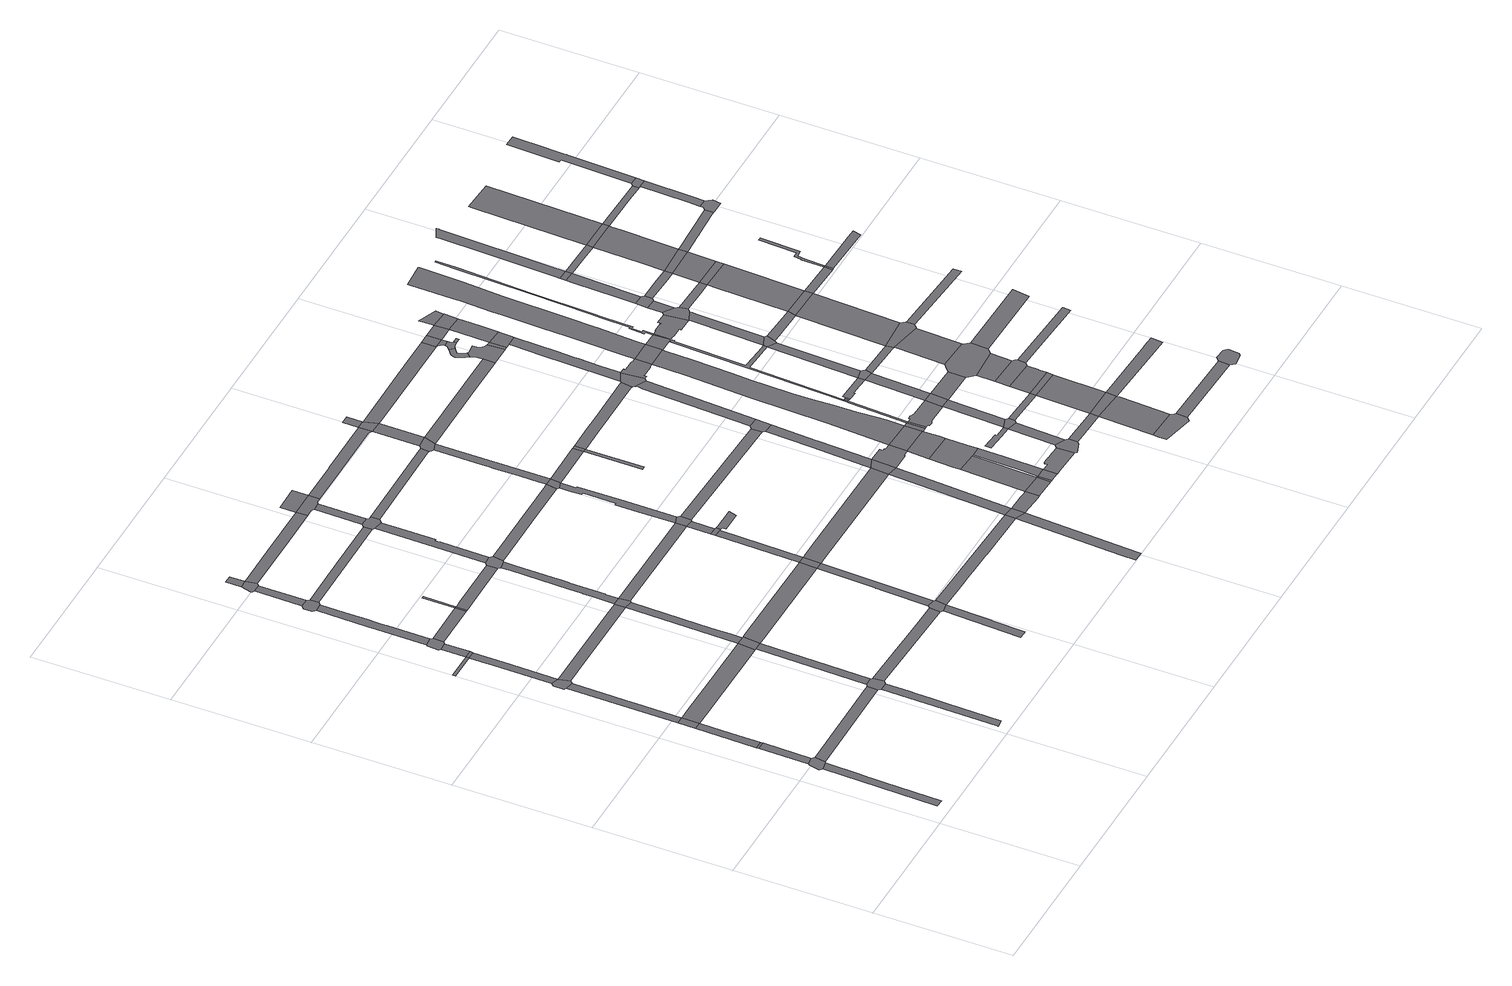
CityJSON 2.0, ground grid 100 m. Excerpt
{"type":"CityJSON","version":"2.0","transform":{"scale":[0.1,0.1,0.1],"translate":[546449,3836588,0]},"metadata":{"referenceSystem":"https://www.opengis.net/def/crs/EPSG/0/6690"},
"CityObjects":{
"road1":{"type":"Road","attributes":{"RoadStructureAttribute.sectionType":"1"},"geometry":[{"type":"MultiSurface","lod":"1","boundaries":[[[0,1,2,3,4,5,6,7,8,9]]]}]},
"road2":{"type":"Road","geometry":[{"type":"MultiSurface","lod":"1","boundaries":[[[10,11,12,13,14,15,16,7,6,17,18]]]}]},
"road3":{"type":"Road","attributes":{"RoadStructureAttribute.sectionType":"1"},"geometry":[{"type":"MultiSurface","lod":"1","boundaries":[[[19,13,12,20]]]}]},
"road4":{"type":"Road","geometry":[{"type":"MultiSurface","lod":"1","boundaries":[[[21,19,20,22]]]}]},
"road5":{"type":"Road","attributes":{"RoadStructureAttribute.sectionType":"1"},"geometry":[{"type":"MultiSurface","lod":"1","boundaries":[[[23,24,21,22,25,26]]]}]},
"road6":{"type":"Road","geometry":[{"type":"MultiSurface","lod":"1","boundaries":[[[27,28,23,26]]]}]},
"road7":{"type":"Road","attributes":{"RoadStructureAttribute.sectionType":"1"},"geometry":[{"type":"MultiSurface","lod":"1","boundaries":[[[29,28,27,30,31,32]]]}]},
"road8":{"type":"Road","attributes":{"RoadStructureAttribute.sectionType":"1"},"geometry":[{"type":"MultiSurface","lod":"1","boundaries":[[[18,17,33,34]]]}]},
"road9":{"type":"Road","geometry":[{"type":"MultiSurface","lod":"1","boundaries":[[[35,36,37,38,39,40,41,29,32,42,43,44]]]}]},
"road10":{"type":"Road","geometry":[{"type":"MultiSurface","lod":"1","boundaries":[[[45,46,47,48,49]]]}]},
"road11":{"type":"Road","attributes":{"RoadStructureAttribute.sectionType":"1"},"geometry":[{"type":"MultiSurface","lod":"1","boundaries":[[[48,50,51,52,53,35,44,54,55,56]]]}]},
"road12":{"type":"Road","attributes":{"RoadStructureAttribute.sectionType":"1"},"geometry":[{"type":"MultiSurface","lod":"1","boundaries":[[[57,58,59,60,61,27,26,62,63,64]]]}]},
"road13":{"type":"Road","attributes":{"RoadStructureAttribute.sectionType":"1"},"geometry":[{"type":"MultiSurface","lod":"1","boundaries":[[[65,66,67,68,69,70,71,72,73,74,75]]]}]},
"road14":{"type":"Road","geometry":[{"type":"MultiSurface","lod":"1","boundaries":[[[48,56,76,49]]]}]},
"road15":{"type":"Road","attributes":{"RoadStructureAttribute.sectionType":"1"},"geometry":[{"type":"MultiSurface","lod":"1","boundaries":[[[77,78,79,80,81,49,76]]]}]},
"road16":{"type":"Road","geometry":[{"type":"MultiSurface","lod":"1","boundaries":[[[82,83,84,85,86,79,78,87,88]]]}]},
"road17":{"type":"Road","geometry":[{"type":"MultiSurface","lod":"1","boundaries":[[[89,90,91,34,33,72,71,92,93,94,95,96]]]}]},
"road18":{"type":"Road","attributes":{"RoadStructureAttribute.sectionType":"1"},"geometry":[{"type":"MultiSurface","lod":"1","boundaries":[[[97,98,99,100,101,102,103,104,105,106,107,83,82]]]}]},
"road19":{"type":"Road","attributes":{"RoadStructureAttribute.sectionType":"1"},"geometry":[{"type":"MultiSurface","lod":"1","boundaries":[[[108,44,43,109,110,111]]]}]},
"road20":{"type":"Road","attributes":{"RoadStructureAttribute.sectionType":"1"},"geometry":[{"type":"MultiSurface","lod":"1","boundaries":[[[112,89,96,113]]]}]},
"road21":{"type":"Road","attributes":{"RoadStructureAttribute.sectionType":"1"},"geometry":[{"type":"MultiSurface","lod":"1","boundaries":[[[88,87,114,115]]]}]},
"road22":{"type":"Road","geometry":[{"type":"MultiSurface","lod":"1","boundaries":[[[116,117,118,119,120,121,122,105,104,123,124,125]]]}]},
"road23":{"type":"Road","geometry":[{"type":"MultiSurface","lod":"1","boundaries":[[[64,63,112,113,126,127]]]}]},
"road24":{"type":"Road","attributes":{"RoadStructureAttribute.sectionType":"1"},"geometry":[{"type":"MultiSurface","lod":"1","boundaries":[[[128,116,125,129]]]}]},
"road25":{"type":"Road","geometry":[{"type":"MultiSurface","lod":"1","boundaries":[[[115,114,130,131]]]}]},
"road26":{"type":"Road","geometry":[{"type":"MultiSurface","lod":"1","boundaries":[[[132,133,134,135,128,129,136,137]]]}]},
"road27":{"type":"Road","geometry":[{"type":"MultiSurface","lod":"1","boundaries":[[[138,139,140,115,131]]]}]},
"road28":{"type":"Road","attributes":{"RoadStructureAttribute.sectionType":"1"},"geometry":[{"type":"MultiSurface","lod":"1","boundaries":[[[141,133,132,142]]]}]},
"road29":{"type":"Road","attributes":{"RoadStructureAttribute.sectionType":"1"},"geometry":[{"type":"MultiSurface","lod":"1","boundaries":[[[143,144,145,146,147,93,92,148,149]]]}]},
"road30":{"type":"Road","attributes":{"RoadStructureAttribute.sectionType":"1"},"geometry":[{"type":"MultiSurface","lod":"1","boundaries":[[[110,64,127,150,151,152,153,154]]]}]},
"road31":{"type":"Road","geometry":[{"type":"MultiSurface","lod":"1","boundaries":[[[155,111,110,154,156,157,158]]]}]},
"road32":{"type":"Road","attributes":{"RoadStructureAttribute.sectionType":"1"},"geometry":[{"type":"MultiSurface","lod":"1","boundaries":[[[159,160,131,130,161,162,163]]]}]},
"road33":{"type":"Road","attributes":{"RoadStructureAttribute.sectionType":"1"},"geometry":[{"type":"MultiSurface","lod":"1","boundaries":[[[164,165,166,124,123,167,168,169]]]}]},
"road34":{"type":"Road","attributes":{"RoadStructureAttribute.sectionType":"1"},"geometry":[{"type":"MultiSurface","lod":"1","boundaries":[[[170,171,172,173,174,175,176,177,178,179,180,181,182,183,184,158,157]]]}]},
"road35":{"type":"Road","attributes":{"RoadStructureAttribute.sectionType":"1"},"geometry":[{"type":"MultiSurface","lod":"1","boundaries":[[[185,126,113,186,187,188,189]]]}]},
"road36":{"type":"Road","attributes":{"RoadStructureAttribute.sectionType":"1"},"geometry":[{"type":"MultiSurface","lod":"1","boundaries":[[[190,191,192,193,194,195,196]]]}]},
"road37":{"type":"Road","attributes":{"RoadStructureAttribute.sectionType":"1"},"geometry":[{"type":"MultiSurface","lod":"1","boundaries":[[[197,132,137,198,199,200]]]}]},
"road38":{"type":"Road","geometry":[{"type":"MultiSurface","lod":"1","boundaries":[[[201,202,149,148,194,193,203,204]]]}]},
"road39":{"type":"Road","geometry":[{"type":"MultiSurface","lod":"1","boundaries":[[[205,206,207,208,163,162,178,177,209,210]]]}]},
"road40":{"type":"Road","attributes":{"RoadStructureAttribute.sectionType":"1"},"geometry":[{"type":"MultiSurface","lod":"1","boundaries":[[[211,212,213,208,207,214,215,216,217,218,219,220]]]}]},
"road41":{"type":"Road","attributes":{"RoadStructureAttribute.sectionType":"1"},"geometry":[{"type":"MultiSurface","lod":"1","boundaries":[[[188,221,222,223,224,225,226,201,204,227,228]]]}]},
"road42":{"type":"Road","attributes":{"RoadStructureAttribute.sectionType":"1"},"geometry":[{"type":"MultiSurface","lod":"1","boundaries":[[[157,156,229,230]]]}]},
"road43":{"type":"Road","geometry":[{"type":"MultiSurface","lod":"1","boundaries":[[[231,169,168,211,220,232,233,234,235,236,237]]]}]},
"road44":{"type":"Road","geometry":[{"type":"MultiSurface","lod":"1","boundaries":[[[189,188,228,238]]]}]},
"road45":{"type":"Road","attributes":{"RoadStructureAttribute.sectionType":"1"},"geometry":[{"type":"MultiSurface","lod":"1","boundaries":[[[239,240,231,237]]]}]},
"road46":{"type":"Road","geometry":[{"type":"MultiSurface","lod":"1","boundaries":[[[200,199,241,242,240,239,243,244,245,246,247]]]}]},
"road47":{"type":"Road","attributes":{"RoadStructureAttribute.sectionType":"1"},"geometry":[{"type":"MultiSurface","lod":"1","boundaries":[[[248,249,200,247]]]}]},
"road48":{"type":"Road","attributes":{"RoadStructureAttribute.sectionType":"1"},"geometry":[{"type":"MultiSurface","lod":"1","boundaries":[[[250,189,238,251]]]}]},
"road49":{"type":"Road","attributes":{"RoadStructureAttribute.sectionType":"1"},"geometry":[{"type":"MultiSurface","lod":"1","boundaries":[[[252,253,254,255,210,209,256,257,258]]]}]},
"road50":{"type":"Road","attributes":{"RoadStructureAttribute.sectionType":"1"},"geometry":[{"type":"MultiSurface","lod":"1","boundaries":[[[203,193,259,260,261,262,263,264,265,266,267]]]}]},
"road51":{"type":"Road","geometry":[{"type":"MultiSurface","lod":"1","boundaries":[[[268,250,251,269,270,271]]]}]},
"road52":{"type":"Road","attributes":{"RoadStructureAttribute.sectionType":"1"},"geometry":[{"type":"MultiSurface","lod":"1","boundaries":[[[229,268,271,272]]]}]},
"road53":{"type":"Road","geometry":[{"type":"MultiSurface","lod":"1","boundaries":[[[273,274,230,229,272,275,276]]]}]},
"road54":{"type":"Road","geometry":[{"type":"MultiSurface","lod":"1","boundaries":[[[277,278,279,280,281,270,269]]]}]},
"road55":{"type":"Road","attributes":{"RoadStructureAttribute.sectionType":"1"},"geometry":[{"type":"MultiSurface","lod":"1","boundaries":[[[282,235,234,283,284,285]]]}]},
"road56":{"type":"Road","attributes":{"RoadStructureAttribute.sectionType":"1"},"geometry":[{"type":"MultiSurface","lod":"1","boundaries":[[[286,287,288,289,290,291,292,293,294,295,296,297,230,274]]]}]},
"road57":{"type":"Road","attributes":{"RoadStructureAttribute.sectionType":"1"},"geometry":[{"type":"MultiSurface","lod":"1","boundaries":[[[298,299,300,301,302,238,228,303,304,305]]]}]},
"road58":{"type":"Road","attributes":{"RoadStructureAttribute.sectionType":"1"},"geometry":[{"type":"MultiSurface","lod":"1","boundaries":[[[306,307,308,247,246,309,310,311,312,313,314]]]}]},
"road59":{"type":"Road","attributes":{"RoadStructureAttribute.sectionType":"1"},"geometry":[{"type":"MultiSurface","lod":"1","boundaries":[[[266,315,316,317,318,319]]]}]},
"road60":{"type":"Road","geometry":[{"type":"MultiSurface","lod":"1","boundaries":[[[320,258,257,291,290]]]}]},
"road61":{"type":"Road","attributes":{"RoadStructureAttribute.sectionType":"1"},"geometry":[{"type":"MultiSurface","lod":"1","boundaries":[[[321,322,323,324,325,326,327,328,329,330,331,332,258,320]]]}]},
"road62":{"type":"Road","geometry":[{"type":"MultiSurface","lod":"1","boundaries":[[[267,266,319,333]]]}]},
"road63":{"type":"Road"},
"road64":{"type":"Road","attributes":{"RoadStructureAttribute.sectionType":"1"},"geometry":[{"type":"MultiSurface","lod":"1","boundaries":[[[334,320,290,335,336,337]]]}]},
"road65":{"type":"Road","attributes":{"RoadStructureAttribute.sectionType":"1"},"geometry":[{"type":"MultiSurface","lod":"1","boundaries":[[[276,275,338,339,340]]]}]},
"road66":{"type":"Road","geometry":[{"type":"MultiSurface","lod":"1","boundaries":[[[341,342,343,285,284,344,345,346,347,348,325,324]]]}]},
"road67":{"type":"Road","attributes":{"RoadStructureAttribute.sectionType":"7"},"geometry":[{"type":"MultiSurface","lod":"1","boundaries":[[[349,350,351,333,319,352,353,354,355,356,357]]]}]},
"road68":{"type":"Road","attributes":{"RoadStructureAttribute.sectionType":"1"},"geometry":[{"type":"MultiSurface","lod":"1","boundaries":[[[336,358,359,360,361,362]]]}]},
"road69":{"type":"Road","attributes":{"RoadStructureAttribute.sectionType":"1"},"geometry":[{"type":"MultiSurface","lod":"1","boundaries":[[[304,363,267,333,364,365,366]]]}]},
"road70":{"type":"Road","attributes":{"RoadStructureAttribute.sectionType":"1"},"geometry":[{"type":"MultiSurface","lod":"1","boundaries":[[[313,342,341,367]]]}]},
"road71":{"type":"Road","geometry":[{"type":"MultiSurface","lod":"1","boundaries":[[[337,336,362,368]]]}]},
"road72":{"type":"Road","geometry":[{"type":"MultiSurface","lod":"1","boundaries":[[[369,314,313,367]]]}]},
"road73":{"type":"Road","attributes":{"RoadStructureAttribute.sectionType":"1"},"geometry":[{"type":"MultiSurface","lod":"1","boundaries":[[[370,314,369,371]]]}]},
"road74":{"type":"Road","geometry":[{"type":"MultiSurface","lod":"1","boundaries":[[[357,356,372,373]]]}]},
"road75":{"type":"Road","geometry":[{"type":"MultiSurface","lod":"1","boundaries":[[[374,305,304,366]]]}]},
"road76":{"type":"Road","attributes":{"RoadStructureAttribute.sectionType":"7"},"geometry":[{"type":"MultiSurface","lod":"1","boundaries":[[[375,376,377,373,372,378,379,380,381,382]]]}]},
"road77":{"type":"Road","attributes":{"function":"1","RoadStructureAttribute.sectionType":"7"},"geometry":[{"type":"MultiSurface","lod":"1","boundaries":[[[383,384,357,373,385,386,387,388]]]}]},
"road78":{"type":"Road","geometry":[{"type":"MultiSurface","lod":"1","boundaries":[[[382,381,389,390]]]}]},
"road79":{"type":"Road","attributes":{"RoadStructureAttribute.sectionType":"1"},"geometry":[{"type":"MultiSurface","lod":"1","boundaries":[[[391,392,393,394,395,396,397,398,399,374,366,400,401,402,403,404,405,406,407]]]}]},
"road80":{"type":"Road","attributes":{"RoadStructureAttribute.sectionType":"1"},"geometry":[{"type":"MultiSurface","lod":"1","boundaries":[[[408,409,410,411,412,413,305,374,414,415,416,417]]]}]},
"road81":{"type":"Road","attributes":{"RoadStructureAttribute.sectionType":"7"},"geometry":[{"type":"MultiSurface","lod":"1","boundaries":[[[418,419,382,390,420,421,422]]]}]},
"road82":{"type":"Road","geometry":[{"type":"MultiSurface","lod":"1","boundaries":[[[423,424,383,388,425,418,422,426,427]]]}]},
"road83":{"type":"Road","attributes":{"RoadStructureAttribute.sectionType":"7"},"geometry":[{"type":"MultiSurface","lod":"1","boundaries":[[[428,429,430,431,432,433,434,435,436,437,438,439,440,441,442,443,444,445,446,447,448,449,450,451,452,453,454,455,456,457,458,459,390,389]]]}]},
"road84":{"type":"Road","attributes":{"RoadStructureAttribute.sectionType":"1"},"geometry":[{"type":"MultiSurface","lod":"1","boundaries":[[[460,461,462,368,362,463,464,465]]]}]},
"road85":{"type":"Road","attributes":{"RoadStructureAttribute.sectionType":"1"},"geometry":[{"type":"MultiSurface","lod":"1","boundaries":[[[341,324,466,467,468]]]}]},
"road86":{"type":"Road","attributes":{"function":"1","RoadStructureAttribute.sectionType":"7"},"geometry":[{"type":"MultiSurface","lod":"1","boundaries":[[[406,469,423,427,470,471,472]]]}]},
"road87":{"type":"Road","geometry":[{"type":"MultiSurface","lod":"1","boundaries":[[[473,474,475,340,339,476,477,408,417,478]]]}]},
"road88":{"type":"Road","geometry":[{"type":"MultiSurface","lod":"1","boundaries":[[[407,406,472,479]]]}]},
"road89":{"type":"Road","attributes":{"RoadStructureAttribute.sectionType":"1"},"geometry":[{"type":"MultiSurface","lod":"1","boundaries":[[[480,481,482,483,369,367,484,485]]]}]},
"road90":{"type":"Road","geometry":[{"type":"MultiSurface","lod":"1","boundaries":[[[486,487,488,434,433,489,490,491,492,493,494,495,496,497]]]}]},
"road91":{"type":"Road","geometry":[{"type":"MultiSurface","lod":"1","boundaries":[[[498,499,500,501,502,503,504,505,506]]]}]},
"road92":{"type":"Road","attributes":{"RoadStructureAttribute.sectionType":"7"},"geometry":[{"type":"MultiSurface","lod":"1","boundaries":[[[507,479,472,508,509,510]]]}]},
"road93":{"type":"Road","geometry":[{"type":"MultiSurface","lod":"1","boundaries":[[[510,509,511,512]]]}]},
"road94":{"type":"Road","attributes":{"RoadStructureAttribute.sectionType":"1"},"geometry":[{"type":"MultiSurface","lod":"1","boundaries":[[[513,514,515,516,473,478,517,518,519]]]}]},
"road95":{"type":"Road","attributes":{"RoadStructureAttribute.sectionType":"1"},"geometry":[{"type":"MultiSurface","lod":"1","boundaries":[[[505,486,497,520]]]}]},
"road96":{"type":"Road","attributes":{"RoadStructureAttribute.sectionType":"1"},"geometry":[{"type":"MultiSurface","lod":"1","boundaries":[[[521,522,510,512,523]]]}]},
"road97":{"type":"Road","geometry":[{"type":"MultiSurface","lod":"1","boundaries":[[[524,506,505,520,525,526]]]}]},
"road98":{"type":"Road","attributes":{"RoadStructureAttribute.sectionType":"1"},"geometry":[{"type":"MultiSurface","lod":"1","boundaries":[[[527,528,529,530,531,532,533,512,511,534,535,536,537,538,539,540,541,542,543]]]}]},
"road99":{"type":"Road","attributes":{"function":"1","RoadStructureAttribute.sectionType":"7"},"geometry":[{"type":"MultiSurface","lod":"1","boundaries":[[[544,545,546,547,548,407,479,549,550,551,552,553,554,555,556,557,558,559,560,561,562]]]}]},
"road100":{"type":"Road","attributes":{"RoadStructureAttribute.sectionType":"1"},"geometry":[{"type":"MultiSurface","lod":"1","boundaries":[[[494,493,563,564]]]}]},
"road101":{"type":"Road","geometry":[{"type":"MultiSurface","lod":"1","boundaries":[[[565,566,465,464,567,513,519,568]]]}]},
"road102":{"type":"Road","geometry":[{"type":"MultiSurface","lod":"1","boundaries":[[[569,521,523,570]]]}]},
"road103":{"type":"Road","attributes":{"RoadStructureAttribute.sectionType":"1"},"geometry":[{"type":"MultiSurface","lod":"1","boundaries":[[[571,572,506,524,573]]]}]},
"road104":{"type":"Road","geometry":[{"type":"MultiSurface","lod":"1","boundaries":[[[574,575,570,523]]]}]},
"road105":{"type":"Road","geometry":[{"type":"MultiSurface","lod":"1","boundaries":[[[576,565,577]]]}]},
"road106":{"type":"Road","geometry":[{"type":"MultiSurface","lod":"1","boundaries":[[[578,579,580,581,582,583,584,585,586]]]}]},
"road107":{"type":"Road","attributes":{"RoadStructureAttribute.sectionType":"1"},"geometry":[{"type":"MultiSurface","lod":"1","boundaries":[[[587,588,589,590,591,592,593,594,595,596,597,598,599,600,601,602,603,604,605,606]]]}]},
"road108":{"type":"Road","geometry":[{"type":"MultiSurface","lod":"1","boundaries":[[[607,543,542,571,573,608,609]]]}]},
"road109":{"type":"Road","attributes":{"RoadStructureAttribute.sectionType":"1"},"geometry":[{"type":"MultiSurface","lod":"1","boundaries":[[[526,525,610,611]]]}]},
"road110":{"type":"Road","attributes":{"RoadStructureAttribute.sectionType":"1"},"geometry":[{"type":"MultiSurface","lod":"1","boundaries":[[[612,613,614,615,616,617,618,619,620,621,622,577,565,568,623,624,625,626,627,628,629,630,631,632,544,633,634]]]}]},
"road111":{"type":"Road","geometry":[{"type":"MultiSurface","lod":"1","boundaries":[[[635,636,637,638,639,640,641,597,596,642,643,468,467,644,645]]]}]},
"road112":{"type":"Road","geometry":[{"type":"MultiSurface","lod":"1","boundaries":[[[646,647,648,649,650,651,652,653,654,655,656]]]}]},
"road113":{"type":"Road","attributes":{"RoadStructureAttribute.sectionType":"1"},"geometry":[{"type":"MultiSurface","lod":"1","boundaries":[[[563,657,578,586,658,659]]]}]},
"road114":{"type":"Road","attributes":{"RoadStructureAttribute.sectionType":"1"},"geometry":[{"type":"MultiSurface","lod":"1","boundaries":[[[660,661,662,663,664,665,666,566,565,576,667,668,669,670,671,672,673]]]}]},
"road115":{"type":"Road","geometry":[{"type":"MultiSurface","lod":"1","boundaries":[[[674,675,676,587,606,677,678,679,680,681,682,683,684,685]]]}]},
"road116":{"type":"Road","attributes":{"RoadStructureAttribute.sectionType":"1"},"geometry":[{"type":"MultiSurface","lod":"1","boundaries":[[[484,686,687,688,689,674,685,690]]]}]},
"road117":{"type":"Road","geometry":[{"type":"MultiSurface","lod":"1","boundaries":[[[485,484,690,691]]]}]},
"road118":{"type":"Road","attributes":{"RoadStructureAttribute.sectionType":"1"},"geometry":[{"type":"MultiSurface","lod":"1","boundaries":[[[655,692,693,694,695,607,609,696,697]]]}]},
"road119":{"type":"Road","attributes":{"RoadStructureAttribute.sectionType":"1"},"geometry":[{"type":"MultiSurface","lod":"1","boundaries":[[[645,644,698,699]]]}]},
"road120":{"type":"Road","geometry":[{"type":"MultiSurface","lod":"1","boundaries":[[[564,563,659,700]]]}]},
"road121":{"type":"Road","geometry":[{"type":"MultiSurface","lod":"1","boundaries":[[[701,702,681,680]]]}]},
"road122":{"type":"Road","attributes":{"RoadStructureAttribute.sectionType":"1"},"geometry":[{"type":"MultiSurface","lod":"1","boundaries":[[[609,608,703,704]]]}]},
"road123":{"type":"Road","geometry":[{"type":"MultiSurface","lod":"1","boundaries":[[[633,544,562,705]]]}]},
"road124":{"type":"Road","geometry":[{"type":"MultiSurface","lod":"1","boundaries":[[[699,698,660,673,706,707,708]]]}]},
"road125":{"type":"Road","geometry":[{"type":"MultiSurface","lod":"1","boundaries":[[[709,656,655,697,710]]]}]},
"road126":{"type":"Road","attributes":{"RoadStructureAttribute.sectionType":"1"},"geometry":[{"type":"MultiSurface","lod":"1","boundaries":[[[691,690,711,712]]]}]},
"road127":{"type":"Road","attributes":{"RoadStructureAttribute.sectionType":"1"},"geometry":[{"type":"MultiSurface","lod":"1","boundaries":[[[610,564,700,713]]]}]},
"road128":{"type":"Road","attributes":{"RoadStructureAttribute.sectionType":"1"},"geometry":[{"type":"MultiSurface","lod":"1","boundaries":[[[714,715,716,717,718,719,720,721,722,723,569,570,724,725,726,727,728]]]}]},
"road129":{"type":"Road","attributes":{"RoadStructureAttribute.sectionType":"1"},"geometry":[{"type":"MultiSurface","lod":"1","boundaries":[[[711,699,708,729,730,731]]]}]},
"road130":{"type":"Road","geometry":[{"type":"MultiSurface","lod":"1","boundaries":[[[611,610,713,732]]]}]},
"road131":{"type":"Road","attributes":{"RoadStructureAttribute.sectionType":"1"},"geometry":[{"type":"MultiSurface","lod":"1","boundaries":[[[727,656,709,733]]]}]},
"road132":{"type":"Road","attributes":{"RoadStructureAttribute.sectionType":"1"},"geometry":[{"type":"MultiSurface","lod":"1","boundaries":[[[734,735,611,732,736,737,738]]]}]},
"road133":{"type":"Road","geometry":[{"type":"MultiSurface","lod":"1","boundaries":[[[712,711,731,739]]]}]},
"road134":{"type":"Road","attributes":{"RoadStructureAttribute.sectionType":"7"},"geometry":[{"type":"MultiSurface","lod":"1","boundaries":[[[705,562,740,741]]]}]},
"road135":{"type":"Road","attributes":{"RoadStructureAttribute.sectionType":"1"},"geometry":[{"type":"MultiSurface","lod":"1","boundaries":[[[742,743,744,712,739,745,746]]]}]},
"road136":{"type":"Road","geometry":[{"type":"MultiSurface","lod":"1","boundaries":[[[747,734,738,748,749,750,751,752,753]]]}]},
"road137":{"type":"Road","attributes":{"RoadStructureAttribute.sectionType":"1"},"geometry":[{"type":"MultiSurface","lod":"1","boundaries":[[[754,710,697,755,756,757,758]]]}]},
"road138":{"type":"Road","geometry":[{"type":"MultiSurface","lod":"1","boundaries":[[[759,741,740]]]}]},
"road139":{"type":"Road","attributes":{"RoadStructureAttribute.sectionType":"1"},"geometry":[{"type":"MultiSurface","lod":"1","boundaries":[[[584,583,760,761]]]}]},
"road140":{"type":"Road","attributes":{"RoadStructureAttribute.sectionType":"1"},"geometry":[{"type":"MultiSurface","lod":"1","boundaries":[[[762,763,747,753]]]}]},
"road141":{"type":"Road","geometry":[{"type":"MultiSurface","lod":"1","boundaries":[[[764,765,766,728,727,733,767,768]]]}]},
"road142":{"type":"Road","geometry":[{"type":"MultiSurface","lod":"1","boundaries":[[[769,770,771,772,704,703,773,774,763,762,775,776,777,778,779,780,781,782]]]}]},
"road143":{"type":"Road","attributes":{"function":"1","RoadStructureAttribute.sectionType":"7"},"geometry":[{"type":"MultiSurface","lod":"1","boundaries":[[[783,784,785,786,787,788,789,790,791,792,793,794,795,796,797,798,799,800,801,802,803,633,705]]]}]},
"road144":{"type":"Road","geometry":[{"type":"MultiSurface","lod":"1","boundaries":[[[804,805,806,807,808,809,810,811,759,740,812,813,814,815,816,817,818,819,820,821,822,823]]]}]},
"road145":{"type":"Road","attributes":{"RoadStructureAttribute.sectionType":"1"},"geometry":[{"type":"MultiSurface","lod":"1","boundaries":[[[824,825,826,822,827,828,728,766]]]}]},
"road146":{"type":"Road","attributes":{"RoadStructureAttribute.sectionType":"1"},"geometry":[{"type":"MultiSurface","lod":"1","boundaries":[[[829,830,700,659,831,832]]]}]},
"road147":{"type":"Road","attributes":{"RoadStructureAttribute.sectionType":"1"},"geometry":[{"type":"MultiSurface","lod":"1","boundaries":[[[757,833,769,782,834]]]}]},
"road148":{"type":"Road"},
"road149":{"type":"Road","attributes":{"RoadStructureAttribute.sectionType":"1"},"geometry":[{"type":"MultiSurface","lod":"1","boundaries":[[[835,836,768,767,837,838,839,840]]]}]},
"road150":{"type":"Road","geometry":[{"type":"MultiSurface","lod":"1","boundaries":[[[841,842,758,757,834,843,844,845,846,847,848]]]}]},
"road151":{"type":"Road","geometry":[{"type":"MultiSurface","lod":"1","boundaries":[[[849,850,823,822,826,851,852,853,854,855]]]}]},
"road152":{"type":"Road","geometry":[{"type":"MultiSurface","lod":"1","boundaries":[[[856,857,858,859,860,861,862,863,864,865,866,867,868,869,870,871,872,873,741,759]]]}]},
"road153":{"type":"Road","attributes":{"RoadStructureAttribute.sectionType":"1"},"geometry":[{"type":"MultiSurface","lod":"1","boundaries":[[[874,849,855,875,876]]]}]},
"road154":{"type":"Road","geometry":[{"type":"MultiSurface","lod":"1","boundaries":[[[877,874,876,878,879,880,881,882,883,884]]]}]},
"road155":{"type":"Road","geometry":[{"type":"MultiSurface","lod":"1","boundaries":[[[885,761,760,886,887,888,889,890,891,892]]]}]},
"road156":{"type":"Road","attributes":{"RoadStructureAttribute.sectionType":"1"},"geometry":[{"type":"MultiSurface","lod":"1","boundaries":[[[839,893,894,758,842,895,896]]]}]},
"road157":{"type":"Road","attributes":{"RoadStructureAttribute.sectionType":"1"},"geometry":[{"type":"MultiSurface","lod":"1","boundaries":[[[751,750,897,898,899,900]]]}]},
"road158":{"type":"Road","attributes":{"RoadStructureAttribute.sectionType":"1"},"geometry":[{"type":"MultiSurface","lod":"1","boundaries":[[[901,902,903,904,877,884,905,906,907]]]}]},
"road159":{"type":"Road","attributes":{"RoadStructureAttribute.sectionType":"1"},"geometry":[{"type":"MultiSurface","lod":"1","boundaries":[[[908,853,852,909,910,911]]]}]},
"road160":{"type":"Road","geometry":[{"type":"MultiSurface","lod":"1","boundaries":[[[840,839,896,912]]]}]},
"road161":{"type":"Road","attributes":{"RoadStructureAttribute.sectionType":"1"},"geometry":[{"type":"MultiSurface","lod":"1","boundaries":[[[913,914,778,777,915,916]]]}]},
"road162":{"type":"Road","geometry":[{"type":"MultiSurface","lod":"1","boundaries":[[[917,901,907,918]]]}]},
"road163":{"type":"Road","attributes":{"RoadStructureAttribute.sectionType":"1"},"geometry":[{"type":"MultiSurface","lod":"1","boundaries":[[[919,881,880,920,921,922]]]}]},
"road164":{"type":"Road","attributes":{"RoadStructureAttribute.sectionType":"1"},"geometry":[{"type":"MultiSurface","lod":"1","boundaries":[[[910,923,924,840,912,925,926]]]}]},
"road165":{"type":"Road","attributes":{"RoadStructureAttribute.sectionType":"1"},"geometry":[{"type":"MultiSurface","lod":"1","boundaries":[[[927,848,847,928,929]]]}]},
"road166":{"type":"Road","attributes":{"RoadStructureAttribute.sectionType":"1"},"geometry":[{"type":"MultiSurface","lod":"1","boundaries":[[[930,931,932,933,934,935,936,937,938,939,940,941,942,917,918]]]}]},
"road167":{"type":"Road","geometry":[{"type":"MultiSurface","lod":"1","boundaries":[[[911,910,926,943]]]}]},
"road168":{"type":"Road","attributes":{"RoadStructureAttribute.sectionType":"1"},"geometry":[{"type":"MultiSurface","lod":"1","boundaries":[[[944,918,907,945,946,947]]]}]},
"road169":{"type":"Road","attributes":{"RoadStructureAttribute.sectionType":"1"},"geometry":[{"type":"MultiSurface","lod":"1","boundaries":[[[948,912,896,949,950]]]}]},
"road170":{"type":"Road","attributes":{"RoadStructureAttribute.sectionType":"1"},"geometry":[{"type":"MultiSurface","lod":"1","boundaries":[[[951,921,911,943]]]}]},
"road171":{"type":"Road","geometry":[{"type":"MultiSurface","lod":"1","boundaries":[[[952,922,921,951,953]]]}]},
"road172":{"type":"Road","geometry":[{"type":"MultiSurface","lod":"1","boundaries":[[[950,949,954,955]]]}]},
"road173":{"type":"Road","attributes":{"RoadStructureAttribute.sectionType":"1"},"geometry":[{"type":"MultiSurface","lod":"1","boundaries":[[[946,956,957,922,952,958,959,960,961,962]]]}]},
"road174":{"type":"Road","geometry":[{"type":"MultiSurface","lod":"1","boundaries":[[[947,946,962,963]]]}]},
"road175":{"type":"Road","attributes":{"RoadStructureAttribute.sectionType":"1"},"geometry":[{"type":"MultiSurface","lod":"1","boundaries":[[[964,965,966,967,968,969,970,971,972,973,950,955]]]}]},
"road176":{"type":"Road","attributes":{"RoadStructureAttribute.sectionType":"1"},"geometry":[{"type":"MultiSurface","lod":"1","boundaries":[[[974,975,976,955,954,977,978]]]}]},
"road177":{"type":"Road","attributes":{"RoadStructureAttribute.sectionType":"1"},"geometry":[{"type":"MultiSurface","lod":"1","boundaries":[[[979,980,981,947,963,982]]]}]},
"road178":{"type":"Road","attributes":{"RoadStructureAttribute.sectionType":"1"},"geometry":[{"type":"MultiSurface","lod":"1","boundaries":[[[983,952,953,984,985,986,987,988]]]}]},
"road179":{"type":"Road","attributes":{"RoadStructureAttribute.sectionType":"1"},"geometry":[{"type":"MultiSurface","lod":"1","boundaries":[[[963,962,989,990,991]]]}]},
"road180":{"type":"Road","geometry":[{"type":"MultiSurface","lod":"1","boundaries":[[[992,993,983,988,994,995,996,997,998]]]}]},
"road181":{"type":"Road","attributes":{"RoadStructureAttribute.sectionType":"1"},"geometry":[{"type":"MultiSurface","lod":"1","boundaries":[[[999,1000,992,998,1001,1002]]]}]},
"road182":{"type":"Road","geometry":[{"type":"MultiSurface","lod":"1","boundaries":[[[1003,991,990,999,1002,1004]]]}]},
"road183":{"type":"Road","attributes":{"RoadStructureAttribute.sectionType":"1"},"geometry":[{"type":"MultiSurface","lod":"1","boundaries":[[[1005,1006,1007,1003,1004,1008,1009,1010,1011,1012,1013,1014,1015,1016]]]}]}
},
"vertices":[
[225,502,0],[225,504,0],[228,602,0],[228,603,0],[230,682,0],[230,683,0],[237,927,0],[177,914,0],[155,91,0],[214,89,0],
[258,1013,0],[251,1020,0],[242,1030,0],[181,1020,0],[174,1012,0],[157,933,0],[167,923,0],[244,934,0],[259,1012,0],
[185,1375,0],[246,1375,0],
[186,1393,0],[246,1392,0],
[191,1830,0],[186,1404,0],[248,1603,0],[251,1830,0],
[252,1958,0],[193,1956,0],
[201,2753,0],[256,2299,0],[256,2301,0],[261,2743,0],
[1045,939,0],[1052,1017,0],
[203,2860,0],[192,2849,0],[185,2842,0],[184,2841,0],[186,2764,0],[189,2762,0],[191,2760,0],[271,2754,0],[278,2761,0],[261,2841,0],
[7,3473,0],[7,3462,0],[7,3451,0],[208,3450,0],[209,3473,0],
[208,3448,0],[208,3441,0],[207,3323,0],[207,3321,0],[265,3171,0],[266,3193,0],[267,3450,0],
[926,1952,0],[924,1953,0],[675,1954,0],[340,1957,0],[263,1957,0],[340,1829,0],[1073,1824,0],[1085,1951,0],
[1116,483,0],[1117,536,0],[1118,590,0],[1118,591,0],[1120,705,0],[1121,756,0],[1124,922,0],[1065,920,0],[1049,89,0],[1049,84,0],[1108,90,0],
[268,3472,0],
[268,3581,0],[269,3653,0],[210,3650,0],[210,3580,0],[209,3474,0],
[272,3758,0],[211,3755,0],[200,3744,0],[195,3665,0],[200,3660,0],[283,3666,0],[285,3744,0],
[1067,1030,0],[1057,1021,0],[1054,1018,0],[1145,942,0],[1139,1020,0],[1138,1020,0],[1137,1021,0],[1127,1029,0],
[275,4069,0],[275,4071,0],[275,4112,0],[276,4154,0],[276,4155,0],[276,4205,0],[278,4372,0],[280,4545,0],[218,4541,0],[214,4171,0],[214,4112,0],
[992,2840,0],[384,2761,0],[1100,2761,0],[1098,2839,0],
[1082,1824,0],[1144,1824,0],
[625,3669,0],[624,3747,0],
[220,4645,0],[210,4635,0],[209,4634,0],[198,4624,0],[198,4563,0],[206,4554,0],[209,4550,0],[297,4564,0],[298,4625,0],[281,4643,0],
[1156,1952,0],[1147,1951,0],
[223,4984,0],[283,4984,0],
[637,3669,0],[637,3747,0],
[284,5082,0],[227,5080,0],[204,5002,0],[213,4993,0],[293,4995,0],[300,5002,0],
[639,3982,0],[632,3982,0],[624,3981,0],
[227,5193,0],[285,5193,0],
[1922,995,0],[1919,995,0],[1808,999,0],[1533,1007,0],[1531,1007,0],[1929,916,0],[1934,994,0],
[1148,2037,0],[1150,2123,0],[1150,2124,0],[1152,2271,0],[1161,2751,0],
[1100,2839,0],[1172,2762,0],[1163,2840,0],[1103,2839,0],
[691,3747,0],[650,3747,0],[714,3670,0],[1101,3671,0],[1097,3749,0],
[703,4628,0],[623,4628,0],[621,4628,0],[712,4567,0],[1111,4571,0],[1109,4629,0],
[1165,2936,0],[1165,2937,0],[1169,3196,0],[1169,3198,0],[1171,3265,0],[1171,3266,0],[1177,3590,0],[1177,3665,0],[1117,3655,0],[1117,3589,0],[1109,3164,0],[1109,3163,0],[1108,3069,0],[1108,3067,0],[1106,2990,0],
[1188,1952,0],[1188,1824,0],[1973,1819,0],[1983,1819,0],[1990,1947,0],
[1994,573,0],[1994,588,0],[1994,589,0],[2009,913,0],[1946,900,0],[1921,338,0],[1983,335,0],
[619,5082,0],[710,5004,0],[1056,5005,0],[1055,5084,0],
[1952,1011,0],[1942,1001,0],[2019,991,0],[2011,1000,0],
[1196,3751,0],[1188,3759,0],[1178,3769,0],[1118,3767,0],[1187,3673,0],[1198,3750,0],
[1125,4556,0],[1122,4132,0],[1122,4121,0],[1181,4121,0],[1181,4142,0],[1181,4158,0],[1191,4158,0],[1192,4158,0],[1193,4451,0],[1194,4545,0],
[1967,1395,0],[1967,1394,0],[1967,1393,0],[1967,1388,0],[1965,1346,0],[1963,1303,0],[2043,1818,0],[2043,1819,0],
[2008,2759,0],[2007,2837,0],
[1128,4651,0],[1199,4550,0],[1211,4562,0],[1221,4571,0],[1220,4632,0],[1205,4632,0],[1188,4648,0],
[2049,1947,0],
[1191,4992,0],[1130,4990,0],
[1115,5005,0],[1120,5000,0],[1200,5001,0],[1204,5006,0],[1223,5006,0],[1242,5006,0],[1242,5086,0],
[1241,5202,0],[1054,5200,0],
[2003,2549,0],[2063,2546,0],
[1983,3754,0],[1979,3754,0],[1852,3753,0],[1589,3752,0],[1607,3674,0],[1988,3676,0],[2003,3754,0],
[2242,906,0],[2312,904,0],[2313,904,0],[2409,900,0],[2526,897,0],[2574,895,0],[2576,895,0],[2987,882,0],[2991,960,0],
[2004,2585,0],[2073,2547,0],[2073,2579,0],[2064,2583,0],
[2068,2750,0],
[2077,2844,0],[2067,2857,0],[2077,2758,0],[2082,2838,0],
[2091,2547,0],[2091,2517,0],[2245,2518,0],[2261,2578,0],[2093,2577,0],
[1567,4636,0],[1614,4575,0],[1974,4578,0],[1981,4640,0],
[2067,3265,0],[2065,3565,0],[2052,3565,0],[2051,3598,0],[2051,3677,0],[2003,3662,0],[2004,3598,0],[2006,3506,0],[2021,3506,0],[2020,3266,0],[2006,3267,0],[2006,3102,0],
[2482,1944,0],[2481,1944,0],[2247,1946,0],[2085,1947,0],[2059,1947,0],[2084,1819,0],[3039,1812,0],[3047,1940,0],
[1985,5089,0],[1553,5087,0],[1551,5087,0],[1571,5007,0],[1973,5010,0],[1979,5010,0],[1986,5004,0],[2001,4991,0],[2000,5089,0],
[2945,108,0],[2940,7,0],[3016,3,0],[3022,109,0],[3064,853,0],
[2064,3755,0],
[2063,4130,0],[2063,4201,0],[2063,4565,0],[2063,4577,0],[2002,4553,0],[2002,4209,0],[2002,4159,0],[2002,4129,0],[2003,3944,0],[2003,3801,0],[2003,3770,0],[2003,3767,0],
[3069,951,0],
[2396,3757,0],[2396,3679,0],[2402,3679,0],[2398,3757,0],
[2078,2759,0],[3075,2728,0],[3074,2806,0],
[2091,4663,0],[2002,4656,0],[1989,4645,0],[1979,4573,0],[1986,4567,0],[1988,4565,0],[1993,4562,0],[1994,4560,0],
[3232,944,0],[3230,944,0],[3196,946,0],[3065,853,0],[3107,851,0],[3191,846,0],[3254,844,0],[3256,844,0],[3259,943,0],
[2403,3261,0],[2403,3260,0],[2416,3261,0],[2428,3262,0],[2429,3679,0],
[3039,1807,0],[3069,953,0],[3106,1604,0],[3117,1797,0],
[2091,4988,0],
[2429,3757,0],
[2060,5089,0],
[2000,5204,0],[2061,5204,0],
[3416,838,0],[3420,937,0],
[3125,1973,0],
[3432,937,0],[3427,937,0],[3422,937,0],[3418,838,0],[3424,838,0],[3429,837,0],[3432,837,0],[3434,937,0],
[3281,1414,0],[3267,1136,0],[3420,939,0],[3421,947,0],[3421,960,0],[3437,1403,0],
[3507,835,0],[3509,934,0],
[3307,1937,0],[3269,1939,0],[3268,1939,0],[3267,1939,0],[3257,1939,0],[3257,1946,0],[3257,1948,0],[3240,1948,0],[3240,1970,0],[3250,1794,0],[3250,1796,0],[3250,1804,0],[3261,1804,0],[3262,1804,0],[3300,1803,0],[3301,1803,0],[3308,1937,0],
[3091,2712,0],[3081,2540,0],[3072,2380,0],[3072,2379,0],[3049,1985,0],[3048,1961,0],[3125,1986,0],[3147,2370,0],[3147,2371,0],[3166,2705,0],
[3449,1403,0],[3440,1055,0],[3509,936,0],[3518,1221,0],[3520,1403,0],
[3292,1643,0],[3283,1474,0],[3445,1403,0],[3521,1491,0],[3523,1637,0],
[3509,834,0],[3514,834,0],[3518,834,0],[3519,834,0],[3568,832,0],[3746,825,0],[3744,952,0],[3687,955,0],[3636,957,0],[3632,957,0],[3628,957,0],[3625,958,0],[3620,958,0],[3616,958,0],[3611,958,0],[3607,958,0],[3603,959,0],[3599,959,0],[3595,958,0],[3590,959,0],[3586,959,0],[3582,959,0],[3578,959,0],[3574,959,0],[3574,951,0],[3567,951,0],[3567,931,0],[3543,932,0],[3542,932,0],[3518,933,0],[3514,934,0],[3512,934,0],
[3128,3761,0],[2747,3759,0],[2622,3759,0],[2607,3680,0],[3124,3682,0],[3133,3761,0],
[2592,4577,0],[2966,4578,0],[2966,4664,0],
[3301,1796,0],[3524,1686,0],[3523,1789,0],[3523,1799,0],
[3095,2824,0],[3094,2823,0],[3076,2807,0],[3076,2727,0],[3089,2714,0],[3172,2818,0],
[3523,1929,0],
[2770,5093,0],[2768,5093,0],[2581,5092,0],[2070,5089,0],[2947,4990,0],[2946,5094,0],
[3765,971,0],[3764,970,0],[3756,963,0],[3756,813,0],[3757,811,0],[3838,840,0],[3847,848,0],[3857,857,0],[3857,918,0],[3848,928,0],[3842,934,0],[3840,937,0],
[3693,1351,0],[3692,1351,0],[3692,1366,0],[3563,1373,0],[3562,1351,0],[3561,1330,0],[3691,1321,0],[3782,1316,0],[3784,1346,0],
[3525,1929,0],[3525,1799,0],[3555,1798,0],[3556,1928,0],
[3574,1798,0],[3569,1927,0],
[3140,3663,0],[3140,3652,0],[3139,3631,0],[3137,3609,0],[3216,3610,0],[3217,3619,0],[3217,3623,0],
[3857,1294,0],
[3580,2366,0],[3580,2352,0],[3593,2366,0],
[3860,1372,0],[3876,1312,0],[3878,1356,0],
[3657,1923,0],[3631,1938,0],[3629,1939,0],[3602,1939,0],[3602,1937,0],[3601,1926,0],[3591,1926,0],[3595,1797,0],[3594,1787,0],[3594,1785,0],[3619,1783,0],[3628,1787,0],[3630,1788,0],[3644,1795,0],[3772,1792,0],[3803,1791,0],[3810,1918,0],
[3384,3661,0],[3377,3414,0],[3352,2944,0],[3332,2394,0],[3309,1949,0],[3525,2059,0],[3524,2121,0],[3518,2271,0],[3514,2438,0],[3507,2578,0],[3506,2726,0],[3512,2923,0],[3513,3013,0],[3524,3166,0],[3536,3443,0],[3543,3645,0],[3543,3647,0],[3543,3653,0],[3544,3661,0],
[4145,843,0],[4148,904,0],
[3222,3807,0],[3143,3770,0],[3127,3677,0],[3236,3642,0],
[3582,2397,0],[3594,2393,0],
[3805,1791,0],[3784,1351,0],[3882,1788,0],
[3607,2364,0],[3607,2392,0],
[3222,3808,0],[3223,3808,0],
[4127,447,0],[4125,398,0],[4123,347,0],[4354,298,0],[4378,320,0],[4383,325,0],[4386,406,0],[4379,414,0],[4361,436,0],
[2960,4905,0],[2942,4891,0],[2921,4873,0],[2913,4862,0],[2907,4850,0],[2905,4834,0],[2909,4818,0],[2920,4796,0],[2931,4777,0],[2948,4753,0],[2978,4783,0],[2964,4799,0],[2955,4815,0],[2947,4831,0],[2946,4836,0],[2946,4838,0],[2947,4841,0],[2951,4846,0],[2967,4860,0],[2987,4875,0],
[3811,1920,0],[3882,1789,0],[3889,1919,0],
[4164,1298,0],[4167,1343,0],
[3352,3784,0],[3350,3788,0],[3347,3788,0],[3345,3788,0],[3343,3788,0],[3343,3790,0],[3267,3791,0],[3267,3790,0],[3262,3789,0],[3262,3800,0],[3262,3806,0],[3259,3641,0],[3260,3650,0],[3260,3660,0],[3267,3661,0],[3267,3658,0],[3345,3656,0],[3345,3659,0],[3349,3659,0],[3349,3661,0],[3382,3661,0],[3388,3784,0],[3386,3784,0],
[3085,4709,0],[3073,4718,0],[3063,4729,0],[3058,4743,0],[3056,4785,0],[2999,4776,0],[2986,4777,0],[2960,4722,0],[2964,4692,0],[3113,4578,0],[3107,4702,0],
[3621,2416,0],[3619,2397,0],[3619,2393,0],[3619,2391,0],[3617,2365,0],[3617,2361,0],[3680,2357,0],[3681,2366,0],[3756,2362,0],[3831,2357,0],[3833,2407,0],
[4145,834,0],[4379,805,0],[4379,825,0],
[3171,4578,0],[3170,4541,0],[3162,4341,0],[3155,4141,0],[3153,4065,0],[3148,3920,0],[3144,3790,0],[3225,3902,0],[3227,3958,0],[3233,4114,0],[3234,4142,0],[3239,4278,0],[3244,4412,0],[3249,4577,0],
[2986,4945,0],[2983,4934,0],[2976,4922,0],[2997,4882,0],[3008,4886,0],[3025,4889,0],[3044,4890,0],[3043,4909,0],[3035,4911,0],[3030,4915,0],[3027,4922,0],[3027,4944,0],
[2959,4983,0],[2973,4972,0],[2977,4968,0],[2984,4956,0],[3027,4990,0],
[3026,5094,0],
[3825,2228,0],[3823,2175,0],[3819,2092,0],[3819,2091,0],[3888,1919,0],[3908,2345,0],
[3136,4578,0],[3136,4698,0],
[4383,905,0],
[3079,4890,0],[3079,4909,0],
[4131,1783,0],[4136,1911,0],
[3548,3783,0],
[3250,4606,0],[3253,4674,0],[3253,4692,0],
[3904,2422,0],[3924,2397,0],
[3141,4991,0],[3137,5094,0],
[4399,1287,0],
[3792,3100,0],[3708,3107,0],[3652,3110,0],[3651,3109,0],[3632,3111,0],[3655,3632,0],[3664,3632,0],[3664,3652,0],[3637,3653,0],[3615,3072,0],[3628,3081,0],[3650,3080,0],[3651,3081,0],[3864,3069,0],[3865,3096,0],
[3258,4811,0],[3261,4900,0],[3264,4984,0],
[4401,1333,0],
[3923,3030,0],
[4173,1489,0],[4167,1360,0],[4404,1395,0],[4404,1397,0],[4408,1479,0],
[3268,5087,0],
[3664,3660,0],[3655,3782,0],
[3136,5203,0],[3136,5176,0],[3137,5103,0],[3269,5103,0],[3271,5148,0],
[4177,1596,0],[4420,1489,0],[4423,1491,0],[4432,1499,0],[4438,1559,0],[4427,1571,0],[4412,1586,0],
[4177,2384,0],[4177,2331,0],[4201,2330,0],[4209,2330,0],[4197,2383,0],
[3665,3782,0],
[4975,306,0],[4983,387,0],
[4419,1742,0],[4183,1729,0],
[3954,3122,0],[3946,3130,0],[3945,3131,0],[3935,3050,0],[3961,3115,0],
[4193,1961,0],[4181,1951,0],[4175,1946,0],[4137,1911,0],[4132,1781,0],[4169,1744,0],[4424,1747,0],[4454,1777,0],[4457,1777,0],[4462,1904,0],[4459,1908,0],[4432,1936,0],[4428,1940,0],[4429,1952,0],
[3549,3797,0],[3552,3863,0],[3566,4141,0],[3566,4145,0],[3575,4371,0],[3593,4821,0],[3610,5116,0],[3621,5431,0],[3621,5437,0],[3437,5427,0],[3437,5404,0],[3432,5107,0],[3431,5047,0],[3427,4962,0],[3421,4817,0],[3419,4744,0],[3409,4452,0],[3406,4284,0],[3401,4143,0],[3401,4140,0],[3388,3861,0],
[3782,3811,0],[3782,3797,0],[3782,3786,0],[3773,3786,0],[3774,3788,0],[3701,3789,0],[3700,3783,0],[3692,3782,0],[3692,3660,0],[3699,3660,0],[3699,3655,0],[3773,3655,0],[3773,3657,0],[3781,3657,0],[3780,3646,0],[3779,3640,0],[3885,3637,0],[3887,3637,0],[3888,3637,0],[3867,3809,0],
[3965,3617,0],[3966,3653,0],[3967,3672,0],[3888,3617,0],[3866,3102,0],
[4911,883,0],[4910,883,0],[4997,793,0],[5006,879,0],
[4208,2312,0],[4444,2284,0],
[4234,3101,0],[4170,3104,0],[3954,3049,0],[4170,3042,0],[4225,3040,0],[4241,3101,0],
[4472,2371,0],[4449,2400,0],[4451,2290,0],[4463,2301,0],[4469,2307,0],[4471,2308,0],[4472,2310,0],[4474,2369,0],
[3884,3825,0],[3881,3823,0],[3974,3678,0],[3989,3692,0],[3979,3751,0],[3972,3758,0],[3959,3772,0],
[3667,3860,0],[3655,3859,0],[3656,3934,0],[3671,3932,0],[3680,4146,0],[3683,4239,0],[3699,4667,0],[3724,5215,0],[3730,5365,0],[3715,5364,0],[3711,5217,0],[3689,4667,0],[3671,4239,0],[3668,4146,0],[3661,3947,0],[3646,3949,0],[3642,3839,0],[3657,3837,0],
[3888,3931,0],[3960,3797,0],[3964,3927,0],
[3892,4021,0],[3966,3929,0],[3972,3933,0],[3985,3945,0],[3988,4002,0],[3974,4013,0],[3970,4017,0],[3969,4018,0],
[5010,415,0],[5000,275,0],[5093,289,0],[5106,301,0],[5109,303,0],[5116,382,0],[5109,389,0],[5091,407,0],
[4225,3031,0],[4197,2396,0],[4477,3023,0],[4476,3033,0],
[4703,1484,0],[4705,1484,0],[5034,1465,0],[5037,1526,0],
[3910,4522,0],[3909,4473,0],[3897,4148,0],[3893,4053,0],[3974,4149,0],[3977,4228,0],[3989,4519,0],
[4163,3744,0],[4164,3687,0],[4258,3683,0],[4261,3741,0],
[4477,3093,0],
[4567,1903,0],[4566,1903,0],[5045,1767,0],[5062,1894,0],
[3912,4568,0],[3991,4565,0],
[4161,3997,0],[4161,3939,0],[4268,3934,0],[4270,3994,0],
[4258,3672,0],[4257,3620,0],[4496,3623,0],[4497,3677,0],
[4475,2369,0],[5085,2266,0],[5088,2327,0],
[3995,4700,0],[4005,4957,0],[4013,5167,0],[4025,5482,0],[4025,5485,0],[4025,5491,0],[4026,5505,0],[3944,5466,0],[3945,5460,0],[3945,5451,0],[3944,5424,0],[3933,5118,0],[3913,4607,0],
[4499,3735,0],
[4155,4562,0],[4156,4516,0],[4287,4511,0],[4288,4558,0],
[4732,3085,0],[4744,3024,0],[4745,3085,0],
[4504,3942,0],
[4506,4004,0],[4506,3942,0],
[4758,3024,0],[4760,3084,0],
[4275,4152,0],[4270,4004,0],[4506,4013,0],[4511,4154,0],[4520,4422,0],[4523,4493,0],[4523,4510,0],
[4524,4556,0],
[4766,3233,0],[4775,3288,0],[4820,3289,0],[4835,3581,0],[4823,3581,0],[4812,3581,0],[4797,3303,0],[4760,3303,0],[4753,3250,0],[4748,3250,0],
[5056,3075,0],[5037,3076,0],[4766,3084,0],[5137,3012,0],[5152,3072,0],
[4315,5410,0],[4314,5381,0],[4289,4574,0],[4551,5399,0],
[4934,4023,0],[4677,3950,0],[4688,3951,0],[4706,3952,0],[4909,3962,0],[4935,3962,0],
[4822,4504,0],[4952,4501,0],[4953,4547,0],
[4956,4067,0],[4956,4042,0],[4951,3962,0],[4964,3962,0],[5040,3960,0],[5050,4023,0],[5017,4065,0],
[4972,4500,0],[4960,4159,0],[5021,4159,0],[5034,4498,0],
[4974,4564,0],[5036,4562,0],
[4981,5458,0],[4968,5077,0],[4994,5076,0],[5054,5049,0],[5055,5053,0],[5055,5061,0],[5055,5068,0],[5055,5075,0],[5056,5085,0],[5059,5183,0],[5060,5213,0],[5068,5455,0]
]}
